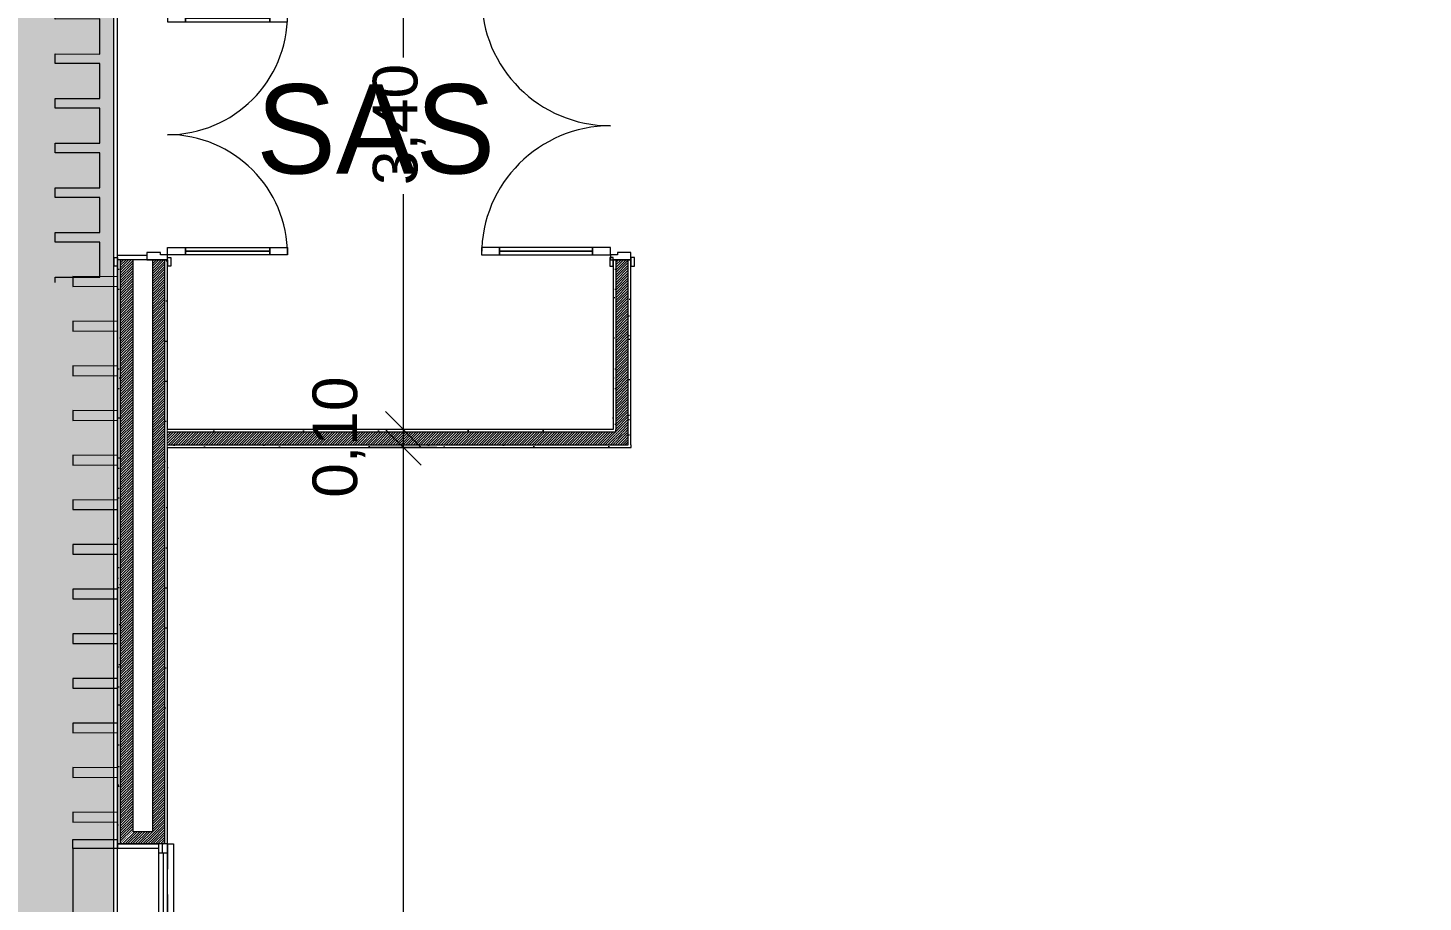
# Model space of a CAD drawing. Header units: millimetres. Extents: x -284281 to 1648660, y -821378 to -151356.
# Drawn here: x 218724 to 226536, y -234850 to -229954 of the extents above; entities that cross this region are included whole.
import ezdxf

# ---------------------------------------------------------------- set-up
doc = ezdxf.new("R2010")
doc.units = ezdxf.units.MM
doc.header["$MEASUREMENT"] = 0
doc.set_wipeout_variables(frame=1)
doc.linetypes.add('Traits', pattern=[282.222223, 141.111112, -141.111112])
doc.linetypes.add('Wipeout_Contour', pattern=[1000, 0, -1000])
for name, color, linetype in [('Cotations - 1_100', 7, 'Continuous'), ('Fenêtres ARCHICAD', 7, 'Continuous'), ('Hachure', 7, 'Continuous'), ('Nouveau_0', 7, 'Continuous'), ('Portes ARCHICAD', 7, 'Continuous'), ('Sols_ Dalles', 7, 'Continuous'), ('Structure - Murs extérieurs', 7, 'Continuous')]:
    doc.layers.add(name, color=color, linetype=linetype)
doc.styles.add('STYLE_GENERE_1', font='AGENCYR.TTF')
doc.styles.add('STYLE_GENERE_2', font='arial.ttf')
doc.dimstyles.new('STYLE_GENERE__4', dxfattribs={"dimtxt": 250, "dimasz": 190, "dimexe": 0.18, "dimexo": 0.0625, "dimgap": 0, "dimtad": 0, "dimlfac": 0.001, "dimzin": 0, "dimdsep": 46, "dimtxsty": 'STYLE_GENERE_2', "dimblk": 'ARROWHEAD_6', "dimblk1": 'ARROWHEAD_6', "dimblk2": 'ARROWHEAD_6', "dimcen": 0.09, "dimse1": 1, "dimse2": 1, "dimclrd": 7, "dimclre": 7, "dimclrt": 7, "dimazin": 0, "dimtfac": 1, "dimtdec": 4, "dimtmove": 0, "dimatfit": 3, "dimfxl": 1, "dimtolj": 1, "dimtzin": 0, "dimarcsym": 0})
pattern_1 = [(45, (0, 175), (-55.684659, 55.684659), [0, -52.5, 0, -78.75]), (110, (175, 175), (74.000794, 26.934086), [0, -38.5, 0, -66.5])]
pattern_2 = [(45, (0, 0), (-7.0710678, 7.0710678), [])]

# ---------------------------------------------------------------- blocks, each defined once
blk = doc.blocks.new('Fenêtre 25_2')
at = {"layer": 'Fenêtres ARCHICAD', "color": 7, "linetype": 'Continuous', "lineweight": 5}
for p, q in [((-775, 480), (-825, 480)), ((-825, 480), (-825, 230)), ((-775, 480), (775, 480)), ((-775, 230), (-775, 480)), ((825, 480), (775, 480)), ((775, 480), (775, 230)), ((825, 230), (825, 480)), ((-825, 230), (-775, 230)), ((-825, 230), (-800, 230)), ((-825, 230), (-800, 230)), ((-775, 230), (-800, 230)), ((-800, 230), (-800, 0)), ((-800, 215), (-800, 230)), ((-800, 215), (-800, 230)), ((-800, 145), (-800, 215)), ((-800, 145), (-800, 215)), ((-800, 145), (-800, 215)), ((-800, 145), (-800, 215)), ((-775, 0), (-775, 230)), ((800, 230), (775, 230)), ((775, 230), (775, 0)), ((775, 230), (825, 230)), ((800, 0), (800, 230)), ((800, 215), (800, 230)), ((800, 215), (800, 230)), ((800, 230), (825, 230)), ((800, 230), (825, 230)), ((800, 145), (800, 215)), ((800, 145), (800, 215)), ((800, 145), (800, 215)), ((800, 145), (800, 215)), ((-800, 35), (-800, 145)), ((-800, 35), (-800, 145)), ((-800, 35), (-800, 145)), ((-800, 35), (-800, 145)), ((800, 35), (800, 145)), ((800, 35), (800, 145)), ((800, 35), (800, 145)), ((800, 35), (800, 145)), ((-800, 0), (-800, 35)), ((-800, 0), (-800, 35)), ((-800, 0), (-775, 0)), ((-800, -35), (-800, 0)), ((-800, -35), (-800, 0)), ((775, 0), (800, 0)), ((800, 0), (800, 35)), ((800, 0), (800, 35)), ((800, -35), (800, 0)), ((800, -35), (800, 0)), ((-800, -20), (800, -20)), ((-800, -50), (-800, -35)), ((-800, -50), (-800, -35)), ((-800, -50), (-800, -83.3)), ((800, -50), (800, -35)), ((800, -50), (800, -35)), ((800, -83.3), (800, -50)), ((-800, -83.3), (800, -83.3))]:
    blk.add_line(p, q, dxfattribs=at)
at = {"layer": 'Fenêtres ARCHICAD', "color": 7, "linetype": 'Traits', "lineweight": 5}
blk.add_line((-800, -50), (800, -50), dxfattribs=at)
at = {"color": 254, "linetype": 'Wipeout_Contour', "lineweight": 0, "ltscale": 3003.33026}
blk.add_wipeout([(-750, 0), (-750, -50), (750, -50), (750, 0)], dxfattribs=at).dxf.layer = 'Fenêtres ARCHICAD'
at = {"layer": 'Fenêtres ARCHICAD', "color": 7, "linetype": 'Continuous', "lineweight": 5}
for p, q in [((-800, 0), (-750, 0)), ((-750, 0), (-750, -50)), ((-750, 0), (750, 0)), ((750, -50), (750, 0)), ((750, 0), (800, 0)), ((-750, -50), (-800, -50)), ((-750, -25), (750, -25)), ((750, -50), (-750, -50)), ((800, -50), (750, -50))]:
    blk.add_line(p, q, dxfattribs=at)
blk = doc.blocks.new('Porte double 25')
at = {"layer": 'Portes ARCHICAD', "color": 7, "linetype": 'Continuous', "lineweight": 5}
for p, q in [((-672, 672), (-672, 572)), ((-632, 672), (-672, 672)), ((-632, 572), (-632, 672)), ((632, 572), (632, 672)), ((632, 672), (672, 672)), ((672, 672), (672, 572)), ((-672, 572), (-632, 572)), ((-652, 572), (-652, 100)), ((672, 572), (632, 572)), ((652, 572), (652, 100)), ((-632, 100), (-672, 100)), ((-672, 100), (-672, 0)), ((-632, 0), (-632, 100)), ((632, 0), (632, 100)), ((632, 100), (672, 100)), ((672, 100), (672, 0)), ((-737, 0), (-737, 19)), ((-737, 19), (-687, 19)), ((-687, 0), (-737, 0)), ((-700, 0), (-737, 0)), ((-700, 0), (-737, 0)), ((-672, 0), (-700, 0)), ((-700, 0), (-700, -115)), ((-700, 0), (-700, -15)), ((-700, 0), (-700, -15)), ((-687, 19), (-687, 0)), ((-672, -40), (-672, 0)), ((-672, 0), (-632, 0)), ((672, 0), (632, 0)), ((700, 0), (672, 0)), ((672, 0), (672, -40)), ((687, 19), (737, 19)), ((687, 0), (687, 19)), ((737, 0), (687, 0)), ((700, -115), (700, 0)), ((700, 0), (700, -15)), ((700, 0), (700, -15)), ((700, 0), (737, 0)), ((700, 0), (737, 0)), ((737, 19), (737, 0)), ((-700, -15), (-700, -85)), ((-700, -15), (-700, -85)), ((-660, -40), (-672, -40)), ((-660, -115), (-660, -40)), ((672, -40), (660, -40)), ((660, -40), (660, -115)), ((700, -15), (700, -85)), ((700, -15), (700, -85)), ((-700, -85), (-700, -115)), ((-700, -85), (-700, -115)), ((-700, -280), (-700, -115)), ((-700, -115), (-675, -115)), ((-700, -115), (-660, -115)), ((-700, -115), (-700, -195)), ((-700, -115), (-700, -195)), ((-675, -115), (-675, -280)), ((660, -115), (700, -115)), ((675, -280), (675, -115)), ((675, -115), (700, -115)), ((700, -85), (700, -115)), ((700, -85), (700, -115)), ((700, -115), (700, -280)), ((700, -115), (700, -195)), ((700, -115), (700, -195)), ((-700, -195), (-700, -265)), ((-700, -195), (-700, -265)), ((700, -195), (700, -265)), ((700, -195), (700, -265)), ((-737, -299), (-737, -280)), ((-737, -280), (-687, -280)), ((-700, -280), (-737, -280)), ((-700, -280), (-737, -280)), ((-687, -299), (-737, -299)), ((-700, -265), (-700, -280)), ((-700, -265), (-700, -280)), ((-675, -280), (-700, -280)), ((-687, -280), (-687, -299)), ((700, -280), (675, -280)), ((687, -280), (737, -280)), ((687, -299), (687, -280)), ((737, -299), (687, -299)), ((700, -265), (700, -280)), ((700, -265), (700, -280)), ((700, -280), (737, -280)), ((700, -280), (737, -280)), ((737, -280), (737, -299))]:
    blk.add_line(p, q, dxfattribs=at)
at = {"layer": 'Portes ARCHICAD', "color": 7, "linetype": 'Continuous', "lineweight": 5, "flags": 128}
for points in [[(-672, 572), (-672, 100), (-652, 100), (-652, 572)], [(-652, 572), (-652, 100), (-632, 100), (-632, 572)], [(652, 572), (652, 100), (632, 100), (632, 572)], [(672, 572), (672, 100), (652, 100), (652, 572)]]:
    blk.add_lwpolyline(points, close=True, dxfattribs=at)
at = {"layer": 'Portes ARCHICAD', "color": 7, "linetype": 'Continuous', "lineweight": 5}
for centre, start, end in [((-672, 0), 0, 90), ((672, 0), 90, 180)]:
    blk.add_arc(centre, 672, start, end, dxfattribs=at)
blk = doc.blocks.new('Mur_4_1', base_point=(219225.5, -253395.6))
at = {"color": 254, "linetype": 'Wipeout_Contour', "lineweight": 0, "ltscale": 1279384.263254399}
blk.add_wipeout([(219225.5, -234524.9), (219240.5, -234524.9), (219240.5, -231252.4), (219225.5, -231252.4)], dxfattribs=at)
at = {"color": 254, "linetype": 'Wipeout_Contour', "lineweight": 0, "ltscale": 1280111.065148805}
blk.add_wipeout([(219490.5, -231252.4), (219490.5, -234524.9), (219505.5, -234524.9), (219505.5, -231252.4)], dxfattribs=at)
at = {"linetype": 'Continuous', "lineweight": 5, "true_color": 0x5f5f5f}
h = blk.add_hatch(dxfattribs=at)
h.set_pattern_fill('ENDUIT_0001', color=251, style=0, pattern_type=2)
h.set_pattern_definition(pattern_1)
h.paths.add_polyline_path([(219225.5, -234524.9), (219240.5, -234524.9), (219240.5, -231252.4), (219225.5, -231252.4)])
h = blk.add_hatch(dxfattribs=at)
h.set_pattern_fill('ENDUIT_0001', color=251, style=0, pattern_type=2)
h.set_pattern_definition(pattern_1)
h.paths.add_polyline_path([(219490.5, -231252.4), (219490.5, -234524.9), (219505.5, -234524.9), (219505.5, -231252.4)])
at = {"color": 254, "linetype": 'Wipeout_Contour', "lineweight": 0, "ltscale": 1279449.658348162}
blk.add_wipeout([(219240.5, -231252.4), (219240.5, -234524.9), (219310.5, -234454.9), (219310.5, -231252.4)], dxfattribs=at)
at = {"linetype": 'Continuous', "lineweight": 5, "true_color": 0x5f5f5f}
h = blk.add_hatch(dxfattribs=at)
h.set_pattern_fill('BRIQUES_TERRE_CUITE__INT_97', color=251, style=0, pattern_type=2)
h.set_pattern_definition(pattern_2)
h.paths.add_polyline_path([(219240.5, -231252.4), (219240.5, -234524.9), (219310.5, -234454.9), (219310.5, -231252.4)])
at = {"color": 7, "linetype": 'Continuous', "lineweight": 5}
for p, q in [((219225.5, -231252.4), (219225.5, -231289.4)), ((219240.5, -231252.4), (219225.5, -231252.4))]:
    blk.add_line(p, q, dxfattribs=at)
at = {"color": 254, "linetype": 'Wipeout_Contour', "lineweight": 0, "ltscale": 1279645.378463733}
blk.add_wipeout([(219310.5, -231252.4), (219310.5, -234454.9), (219420.5, -234454.9), (219420.5, -231252.4)], dxfattribs=at)
at = {"color": 7, "linetype": 'Continuous', "lineweight": 5}
blk.add_line((219310.5, -231252.4), (219240.5, -231252.4), dxfattribs=at)
at = {"color": 254, "linetype": 'Wipeout_Contour', "lineweight": 0, "ltscale": 1279994.475037139}
blk.add_wipeout([(219420.5, -231252.4), (219420.5, -234524.9), (219490.5, -234524.9), (219490.5, -231252.4)], dxfattribs=at)
at = {"linetype": 'Continuous', "lineweight": 5, "true_color": 0x5f5f5f}
h = blk.add_hatch(dxfattribs=at)
h.set_pattern_fill('BRIQUES_TERRE_CUITE__INT_97', color=251, style=0, pattern_type=2)
h.set_pattern_definition(pattern_2)
h.paths.add_polyline_path([(219420.5, -231252.4), (219420.5, -234524.9), (219490.5, -234524.9), (219490.5, -231252.4)])
at = {"color": 7, "linetype": 'Continuous', "lineweight": 5}
for p, q in [((219390.5, -231252.4), (219310.5, -231252.4)), ((219420.5, -231252.4), (219390.5, -231252.4)), ((219490.5, -231252.4), (219420.5, -231252.4)), ((219490.5, -234524.9), (219490.5, -231252.4)), ((219505.5, -231252.4), (219490.5, -231252.4)), ((219505.5, -231252.4), (219505.5, -231289.4)), ((219505.5, -234524.9), (219490.5, -234524.9))]:
    blk.add_line(p, q, dxfattribs=at)
at = {"color": 7, "linetype": 'Continuous', "lineweight": 5, "flags": 128}
blk.add_lwpolyline([(219505.5, -234524.9), (219505.5, -231252.4)], dxfattribs=at)
at = {"layer": 'Portes ARCHICAD', "color": 7, "linetype": 'Continuous', "lineweight": 5, "zscale": 1000, "rotation": 270}
blk.add_blockref('Porte double 25', (219505.5, -230552.4), dxfattribs=at)
at = {"color": 254, "linetype": 'Wipeout_Contour', "lineweight": 0, "ltscale": 1284361.470106726}
blk.add_wipeout([(219310.5, -234454.9), (219240.5, -234524.9), (219420.5, -234524.9), (219420.5, -234454.9)], dxfattribs=at)
at = {"linetype": 'Continuous', "lineweight": 5, "true_color": 0x5f5f5f}
h = blk.add_hatch(dxfattribs=at)
h.set_pattern_fill('BRIQUES_TERRE_CUITE__INT_97', color=251, style=0, pattern_type=2)
h.set_pattern_definition(pattern_2)
h.paths.add_polyline_path([(219310.5, -234454.9), (219240.5, -234524.9), (219420.5, -234524.9), (219420.5, -234454.9)])
at = {"color": 7, "linetype": 'Continuous', "lineweight": 5}
for p, q in [((219240.5, -231252.4), (219240.5, -234524.9)), ((219310.5, -231252.4), (219310.5, -234454.9)), ((219420.5, -231252.4), (219420.5, -234454.9)), ((219225.5, -234499.9), (219225.5, -234524.9)), ((219240.5, -234524.9), (219225.5, -234524.9)), ((219310.5, -234524.9), (219240.5, -234524.9)), ((219310.5, -234524.9), (219240.5, -234524.9)), ((219310.5, -234454.9), (219420.5, -234454.9)), ((219420.5, -234524.9), (219310.5, -234524.9)), ((219420.5, -234524.9), (219310.5, -234524.9)), ((219455.5, -234524.9), (219420.5, -234524.9)), ((219490.5, -234524.9), (219455.5, -234524.9))]:
    blk.add_line(p, q, dxfattribs=at)
at = {"color": 7, "linetype": 'Continuous', "lineweight": 5, "flags": 128}
blk.add_lwpolyline([(219225.5, -231252.4), (219225.5, -234524.9)], dxfattribs=at)
at = {"layer": 'Fenêtres ARCHICAD', "color": 7, "linetype": 'Continuous', "lineweight": 5, "xscale": -1, "zscale": 1000, "rotation": 90}
blk.add_blockref('Fenêtre 25_2', (219455.5, -235324.9), dxfattribs=at)
blk = doc.blocks.new('Mur_117_1', base_point=(219505.5, -232288.4))
at = {"color": 254, "linetype": 'Wipeout_Contour', "lineweight": 0, "ltscale": 963786.507259}
blk.add_wipeout([(222000.8, -232203.4), (222015.8, -232218.4), (222015.8, -232203.4)], dxfattribs=at).dxf.layer = 'Structure - Murs extérieurs'
at = {"color": 254, "linetype": 'Wipeout_Contour', "lineweight": 0, "ltscale": 964147.040901}
blk.add_wipeout([(222085.8, -232288.4), (222100.8, -232303.4), (222100.8, -232288.4)], dxfattribs=at).dxf.layer = 'Structure - Murs extérieurs'
at = {"layer": 'Structure - Murs extérieurs', "linetype": 'Continuous', "lineweight": 5, "true_color": 0x5f5f5f}
h = blk.add_hatch(dxfattribs=at)
h.set_pattern_fill('ENDUIT_0001', color=251, style=0, pattern_type=2)
h.set_pattern_definition(pattern_1)
h.paths.add_polyline_path([(222000.8, -232203.4), (222015.8, -232218.4), (222015.8, -232203.4)])
h = blk.add_hatch(dxfattribs=at)
h.set_pattern_fill('ENDUIT_0001', color=251, style=0, pattern_type=2)
h.set_pattern_definition(pattern_1)
h.paths.add_polyline_path([(222085.8, -232288.4), (222100.8, -232303.4), (222100.8, -232288.4)])
at = {"color": 254, "linetype": 'Wipeout_Contour', "lineweight": 0, "ltscale": 963965.904623}
blk.add_wipeout([(222015.8, -232218.4), (222085.8, -232288.4), (222085.8, -232218.4)], dxfattribs=at).dxf.layer = 'Structure - Murs extérieurs'
at = {"layer": 'Structure - Murs extérieurs', "linetype": 'Continuous', "lineweight": 5, "true_color": 0x5f5f5f}
h = blk.add_hatch(dxfattribs=at)
h.set_pattern_fill('BRIQUES_TERRE_CUITE__INT_97', color=251, style=0, pattern_type=2)
h.set_pattern_definition(pattern_2)
h.paths.add_polyline_path([(222015.8, -232218.4), (222085.8, -232288.4), (222085.8, -232218.4)])
at = {"color": 254, "linetype": 'Wipeout_Contour', "lineweight": 0, "ltscale": 1281590.749100585}
blk.add_wipeout([(222000.8, -232203.4), (219505.5, -232203.4), (219505.5, -232218.4), (222000.8, -232218.4)], dxfattribs=at).dxf.layer = 'Structure - Murs extérieurs'
at = {"color": 254, "linetype": 'Wipeout_Contour', "lineweight": 0, "ltscale": 1281954.655878446}
blk.add_wipeout([(222085.8, -232288.4), (219505.5, -232288.4), (219505.5, -232303.4), (222085.8, -232303.4)], dxfattribs=at).dxf.layer = 'Structure - Murs extérieurs'
at = {"layer": 'Structure - Murs extérieurs', "linetype": 'Continuous', "lineweight": 5, "true_color": 0x5f5f5f}
h = blk.add_hatch(dxfattribs=at)
h.set_pattern_fill('ENDUIT_0001', color=251, style=0, pattern_type=2)
h.set_pattern_definition(pattern_1)
h.paths.add_polyline_path([(222000.8, -232203.4), (219505.5, -232203.4), (219505.5, -232218.4), (222000.8, -232218.4)])
h = blk.add_hatch(dxfattribs=at)
h.set_pattern_fill('ENDUIT_0001', color=251, style=0, pattern_type=2)
h.set_pattern_definition(pattern_1)
h.paths.add_polyline_path([(222085.8, -232288.4), (219505.5, -232288.4), (219505.5, -232303.4), (222085.8, -232303.4)])
at = {"color": 254, "linetype": 'Wipeout_Contour', "lineweight": 0, "ltscale": 963788.397482}
blk.add_wipeout([(222000.8, -232218.4), (222015.8, -232218.4), (222000.8, -232203.4)], dxfattribs=at).dxf.layer = 'Structure - Murs extérieurs'
at = {"color": 254, "linetype": 'Wipeout_Contour', "lineweight": 0, "ltscale": 964148.930947}
blk.add_wipeout([(222085.8, -232303.4), (222100.8, -232303.4), (222085.8, -232288.4)], dxfattribs=at).dxf.layer = 'Structure - Murs extérieurs'
at = {"layer": 'Structure - Murs extérieurs', "linetype": 'Continuous', "lineweight": 5, "true_color": 0x5f5f5f}
h = blk.add_hatch(dxfattribs=at)
h.set_pattern_fill('ENDUIT_0001', color=251, style=0, pattern_type=2)
h.set_pattern_definition(pattern_1)
h.paths.add_polyline_path([(222000.8, -232218.4), (222015.8, -232218.4), (222000.8, -232203.4)])
h = blk.add_hatch(dxfattribs=at)
h.set_pattern_fill('ENDUIT_0001', color=251, style=0, pattern_type=2)
h.set_pattern_definition(pattern_1)
h.paths.add_polyline_path([(222085.8, -232303.4), (222100.8, -232303.4), (222085.8, -232288.4)])
at = {"color": 254, "linetype": 'Wipeout_Contour', "lineweight": 0, "ltscale": 1281734.697328924}
blk.add_wipeout([(222015.8, -232218.4), (219505.5, -232218.4), (219505.5, -232288.4), (222015.8, -232288.4)], dxfattribs=at).dxf.layer = 'Structure - Murs extérieurs'
at = {"layer": 'Structure - Murs extérieurs', "linetype": 'Continuous', "lineweight": 5, "true_color": 0x5f5f5f}
h = blk.add_hatch(dxfattribs=at)
h.set_pattern_fill('BRIQUES_TERRE_CUITE__INT_97', color=251, style=0, pattern_type=2)
h.set_pattern_definition(pattern_2)
h.paths.add_polyline_path([(222015.8, -232218.4), (219505.5, -232218.4), (219505.5, -232288.4), (222015.8, -232288.4)])
at = {"color": 254, "linetype": 'Wipeout_Contour', "lineweight": 0, "ltscale": 963969.541108}
blk.add_wipeout([(222015.8, -232288.4), (222085.8, -232288.4), (222015.8, -232218.4)], dxfattribs=at).dxf.layer = 'Structure - Murs extérieurs'
at = {"layer": 'Structure - Murs extérieurs', "linetype": 'Continuous', "lineweight": 5, "true_color": 0x5f5f5f}
h = blk.add_hatch(dxfattribs=at)
h.set_pattern_fill('BRIQUES_TERRE_CUITE__INT_97', color=251, style=0, pattern_type=2)
h.set_pattern_definition(pattern_2)
h.paths.add_polyline_path([(222015.8, -232288.4), (222085.8, -232288.4), (222015.8, -232218.4)])
at = {"layer": 'Structure - Murs extérieurs', "color": 7, "linetype": 'Continuous', "lineweight": 5}
for p, q in [((222015.8, -232218.4), (219505.5, -232218.4)), ((222015.8, -232218.4), (222015.8, -232203.4)), ((222085.8, -232288.4), (222085.8, -232218.4)), ((219505.5, -232288.4), (222015.8, -232288.4)), ((222015.8, -232288.4), (222085.8, -232288.4))]:
    blk.add_line(p, q, dxfattribs=at)
at = {"layer": 'Structure - Murs extérieurs', "color": 7, "linetype": 'Continuous', "lineweight": 5, "flags": 128}
for points in [[(222000.8, -232203.4), (219505.5, -232203.4)], [(219505.5, -232303.4), (222100.8, -232303.4)], [(222100.8, -232303.4), (222100.8, -232288.4)]]:
    blk.add_lwpolyline(points, dxfattribs=at)
blk = doc.blocks.new('Porte double 25_6')
at = {"layer": 'Portes ARCHICAD', "color": 7, "linetype": 'Continuous', "lineweight": 5}
for p, q in [((-722, 722), (-722, 622)), ((-682, 722), (-722, 722)), ((-682, 622), (-682, 722)), ((682, 622), (682, 722)), ((682, 722), (722, 722)), ((722, 722), (722, 622)), ((-722, 622), (-682, 622)), ((-702, 622), (-702, 100)), ((722, 622), (682, 622)), ((702, 622), (702, 100)), ((-682, 100), (-722, 100)), ((-722, 100), (-722, 0)), ((-682, 0), (-682, 100)), ((682, 0), (682, 100)), ((682, 100), (722, 100)), ((722, 100), (722, 0)), ((-737, 4), (-787, 4)), ((-787, 4), (-787, -15)), ((-722, 0), (-750, 0)), ((-750, 0), (-750, -115)), ((-737, -15), (-737, 4)), ((-722, -40), (-722, 0)), ((-722, 0), (-682, 0)), ((722, 0), (682, 0)), ((750, 0), (722, 0)), ((722, 0), (722, -40)), ((787, 4), (737, 4)), ((737, 4), (737, -15)), ((750, -115), (750, 0)), ((787, -15), (787, 4)), ((-787, -15), (-737, -15)), ((-750, -15), (-787, -15)), ((-750, -15), (-787, -15)), ((-750, -30), (-750, -15)), ((-750, -30), (-750, -15)), ((-750, -100), (-750, -30)), ((-750, -100), (-750, -30)), ((-710, -40), (-722, -40)), ((-710, -115), (-710, -40)), ((722, -40), (710, -40)), ((710, -40), (710, -115)), ((737, -15), (787, -15)), ((750, -30), (750, -15)), ((750, -30), (750, -15)), ((750, -15), (787, -15)), ((750, -15), (787, -15)), ((750, -100), (750, -30)), ((750, -100), (750, -30)), ((-737, -115), (-787, -115)), ((-787, -115), (-787, -134)), ((-750, -115), (-787, -115)), ((-750, -115), (-787, -115)), ((-787, -134), (-737, -134)), ((-750, -115), (-750, -100)), ((-750, -115), (-750, -100)), ((-750, -115), (-710, -115)), ((-737, -134), (-737, -115)), ((710, -115), (750, -115)), ((787, -115), (737, -115)), ((737, -115), (737, -134)), ((737, -134), (787, -134)), ((750, -115), (750, -100)), ((750, -115), (750, -100)), ((750, -115), (787, -115)), ((750, -115), (787, -115)), ((787, -134), (787, -115))]:
    blk.add_line(p, q, dxfattribs=at)
at = {"layer": 'Portes ARCHICAD', "color": 7, "linetype": 'Continuous', "lineweight": 5, "flags": 128}
for points in [[(-722, 622), (-722, 100), (-702, 100), (-702, 622)], [(-702, 622), (-702, 100), (-682, 100), (-682, 622)], [(702, 622), (702, 100), (682, 100), (682, 622)], [(722, 622), (722, 100), (702, 100), (702, 622)]]:
    blk.add_lwpolyline(points, close=True, dxfattribs=at)
at = {"layer": 'Portes ARCHICAD', "color": 7, "linetype": 'Continuous', "lineweight": 5}
for centre, start, end in [((-722, 0), 0, 90), ((722, 0), 90, 180)]:
    blk.add_arc(centre, 722, start, end, dxfattribs=at)
blk = doc.blocks.new('Mur_118_1', base_point=(222085.8, -232288.4))
at = {"color": 254, "linetype": 'Wipeout_Contour', "lineweight": 0, "ltscale": 1276708.667819422}
blk.add_wipeout([(222085.8, -229752.4), (222100.8, -229752.4), (222100.8, -228716.8), (222085.8, -228716.8)], dxfattribs=at).dxf.layer = 'Structure - Murs extérieurs'
at = {"color": 254, "linetype": 'Wipeout_Contour', "lineweight": 0, "ltscale": 1276594.102988949}
blk.add_wipeout([(222000.8, -228801.8), (222000.8, -229752.4), (222015.8, -229752.4), (222015.8, -228801.8)], dxfattribs=at).dxf.layer = 'Structure - Murs extérieurs'
at = {"color": 254, "linetype": 'Wipeout_Contour', "lineweight": 0, "ltscale": 1283654.887754297}
blk.add_wipeout([(222000.8, -232203.4), (222015.8, -232203.4), (222015.8, -231252.4), (222000.8, -231252.4)], dxfattribs=at).dxf.layer = 'Structure - Murs extérieurs'
at = {"color": 254, "linetype": 'Wipeout_Contour', "lineweight": 0, "ltscale": 1284012.987495647}
blk.add_wipeout([(222085.8, -231252.4), (222085.8, -232288.4), (222100.8, -232288.4), (222100.8, -231252.4)], dxfattribs=at).dxf.layer = 'Structure - Murs extérieurs'
at = {"layer": 'Structure - Murs extérieurs', "linetype": 'Continuous', "lineweight": 5, "true_color": 0x5f5f5f}
h = blk.add_hatch(dxfattribs=at)
h.set_pattern_fill('ENDUIT_0001', color=251, style=0, pattern_type=2)
h.set_pattern_definition(pattern_1)
h.paths.add_polyline_path([(222085.8, -229752.4), (222100.8, -229752.4), (222100.8, -228716.8), (222085.8, -228716.8)])
h = blk.add_hatch(dxfattribs=at)
h.set_pattern_fill('ENDUIT_0001', color=251, style=0, pattern_type=2)
h.set_pattern_definition(pattern_1)
h.paths.add_polyline_path([(222000.8, -228801.8), (222000.8, -229752.4), (222015.8, -229752.4), (222015.8, -228801.8)])
h = blk.add_hatch(dxfattribs=at)
h.set_pattern_fill('ENDUIT_0001', color=251, style=0, pattern_type=2)
h.set_pattern_definition(pattern_1)
h.paths.add_polyline_path([(222000.8, -232203.4), (222015.8, -232203.4), (222015.8, -231252.4), (222000.8, -231252.4)])
h = blk.add_hatch(dxfattribs=at)
h.set_pattern_fill('ENDUIT_0001', color=251, style=0, pattern_type=2)
h.set_pattern_definition(pattern_1)
h.paths.add_polyline_path([(222085.8, -231252.4), (222085.8, -232288.4), (222100.8, -232288.4), (222100.8, -231252.4)])
at = {"color": 254, "linetype": 'Wipeout_Contour', "lineweight": 0, "ltscale": 1276690.841349543}
blk.add_wipeout([(222015.8, -229752.4), (222085.8, -229752.4), (222085.8, -228786.8), (222015.8, -228786.8)], dxfattribs=at).dxf.layer = 'Structure - Murs extérieurs'
at = {"color": 254, "linetype": 'Wipeout_Contour', "lineweight": 0, "ltscale": 1283794.185990134}
blk.add_wipeout([(222015.8, -231252.4), (222015.8, -232218.4), (222085.8, -232218.4), (222085.8, -231252.4)], dxfattribs=at).dxf.layer = 'Structure - Murs extérieurs'
at = {"layer": 'Structure - Murs extérieurs', "linetype": 'Continuous', "lineweight": 5, "true_color": 0x5f5f5f}
h = blk.add_hatch(dxfattribs=at)
h.set_pattern_fill('BRIQUES_TERRE_CUITE__INT_97', color=251, style=0, pattern_type=2)
h.set_pattern_definition(pattern_2)
h.paths.add_polyline_path([(222015.8, -229752.4), (222085.8, -229752.4), (222085.8, -228786.8), (222015.8, -228786.8)])
h = blk.add_hatch(dxfattribs=at)
h.set_pattern_fill('BRIQUES_TERRE_CUITE__INT_97', color=251, style=0, pattern_type=2)
h.set_pattern_definition(pattern_2)
h.paths.add_polyline_path([(222015.8, -231252.4), (222015.8, -232218.4), (222085.8, -232218.4), (222085.8, -231252.4)])
at = {"layer": 'Structure - Murs extérieurs', "color": 7, "linetype": 'Continuous', "lineweight": 5}
for p, q in [((222085.8, -228786.8), (222085.8, -228716.8)), ((222015.8, -228801.8), (222015.8, -228786.8)), ((222015.8, -228801.8), (222015.8, -229752.4)), ((222085.8, -229752.4), (222085.8, -228786.8)), ((222000.8, -229752.4), (222000.8, -229715.4)), ((222015.8, -229752.4), (222000.8, -229752.4)), ((222085.8, -229752.4), (222015.8, -229752.4)), ((222100.8, -229752.4), (222085.8, -229752.4)), ((222100.8, -229752.4), (222100.8, -229715.4)), ((222000.8, -231252.4), (222000.8, -231289.4)), ((222015.8, -231252.4), (222000.8, -231252.4)), ((222015.8, -231252.4), (222015.8, -232203.4)), ((222085.8, -231252.4), (222015.8, -231252.4)), ((222085.8, -232218.4), (222085.8, -231252.4)), ((222100.8, -231252.4), (222085.8, -231252.4)), ((222100.8, -231252.4), (222100.8, -231289.4)), ((222015.8, -232218.4), (222015.8, -232203.4)), ((222085.8, -232288.4), (222085.8, -232218.4))]:
    blk.add_line(p, q, dxfattribs=at)
at = {"layer": 'Structure - Murs extérieurs', "color": 7, "linetype": 'Continuous', "lineweight": 5, "flags": 128}
for points in [[(222100.8, -229752.4), (222100.8, -228716.8)], [(222000.8, -228801.8), (222000.8, -229752.4)], [(222000.8, -231252.4), (222000.8, -232203.4)], [(222100.8, -232288.4), (222100.8, -231252.4)]]:
    blk.add_lwpolyline(points, dxfattribs=at)
at = {"layer": 'Portes ARCHICAD', "color": 7, "linetype": 'Continuous', "lineweight": 5, "zscale": 1000, "rotation": 90}
blk.add_blockref('Porte double 25_6', (221985.8, -230502.4), dxfattribs=at)
blk = doc.blocks.new('Tôle profilée 25_11')
at = {"color": 7, "linetype": 'Continuous', "lineweight": 5}
for p, q in [((0, 3272.5), (0, 3176.5)), ((-250, 3177.5), (-250, 3150)), ((0, 3176.5), (-250, 3177.5)), ((-250, 3150), (-250, 3122.5)), ((-250, 3122.5), (0, 3123.5)), ((0, 3123.5), (0, 2926.5)), ((-250, 2927.5), (-250, 2900)), ((0, 2926.5), (-250, 2927.5)), ((-250, 2900), (-250, 2872.5)), ((-250, 2872.5), (0, 2873.5)), ((0, 2873.5), (0, 2676.5)), ((-250, 2677.5), (-250, 2650)), ((0, 2676.5), (-250, 2677.5)), ((-250, 2650), (-250, 2622.5)), ((-250, 2622.5), (0, 2623.5)), ((0, 2623.5), (0, 2426.5)), ((-250, 2427.5), (-250, 2400)), ((0, 2426.5), (-250, 2427.5)), ((-250, 2400), (-250, 2372.5)), ((-250, 2372.5), (0, 2373.5)), ((0, 2373.5), (0, 2176.5)), ((-250, 2177.5), (-250, 2150)), ((0, 2176.5), (-250, 2177.5)), ((-250, 2150), (-250, 2122.5)), ((-250, 2122.5), (0, 2123.5)), ((0, 2123.5), (0, 1926.5)), ((-250, 1927.5), (-250, 1900)), ((0, 1926.5), (-250, 1927.5)), ((-250, 1900), (-250, 1872.5)), ((-250, 1872.5), (0, 1873.5)), ((0, 1873.5), (0, 1676.5)), ((-250, 1677.5), (-250, 1650)), ((0, 1676.5), (-250, 1677.5)), ((-250, 1650), (-250, 1622.5)), ((-250, 1622.5), (0, 1623.5)), ((0, 1623.5), (0, 1426.5)), ((-250, 1427.5), (-250, 1400)), ((0, 1426.5), (-250, 1427.5)), ((-250, 1400), (-250, 1372.5)), ((-250, 1372.5), (0, 1373.5)), ((0, 1373.5), (0, 1176.5)), ((-250, 1177.5), (-250, 1150)), ((0, 1176.5), (-250, 1177.5)), ((-250, 1150), (-250, 1122.5)), ((-250, 1122.5), (0, 1123.5)), ((0, 1123.5), (0, 926.5)), ((-250, 927.5), (-250, 900)), ((0, 926.5), (-250, 927.5)), ((-250, 900), (-250, 872.5)), ((-250, 872.5), (0, 873.5)), ((0, 873.5), (0, 676.5)), ((-250, 677.5), (-250, 650)), ((0, 676.5), (-250, 677.5)), ((-250, 650), (-250, 622.5)), ((-250, 622.5), (0, 623.5)), ((0, 623.5), (0, 426.5)), ((-250, 427.5), (-250, 400)), ((0, 426.5), (-250, 427.5)), ((-250, 400), (-250, 372.5)), ((-250, 372.5), (0, 373.5)), ((0, 373.5), (0, 176.5)), ((-250, 177.5), (-250, 150)), ((0, 176.5), (-250, 177.5)), ((-250, 150), (-250, 122.5)), ((-250, 122.5), (0, 123.5)), ((0, 123.5), (0, 0))]:
    blk.add_line(p, q, dxfattribs=at)
blk = doc.blocks.new('Tôle profilée 25_42')
at = {"color": 7, "linetype": 'Continuous', "lineweight": 5}
for p, q in [((-250, 1652.7), (-250, 1650)), ((-250, 1650), (-250, 1622.5)), ((-250, 1622.5), (0, 1623.5)), ((0, 1623.5), (0, 1426.5)), ((-250, 1427.5), (-250, 1400)), ((0, 1426.5), (-250, 1427.5)), ((-250, 1400), (-250, 1372.5)), ((-250, 1372.5), (0, 1373.5)), ((0, 1373.5), (0, 1176.5)), ((-250, 1177.5), (-250, 1150)), ((0, 1176.5), (-250, 1177.5)), ((-250, 1150), (-250, 1122.5)), ((-250, 1122.5), (0, 1123.5)), ((0, 1123.5), (0, 926.5)), ((-250, 927.5), (-250, 900)), ((0, 926.5), (-250, 927.5)), ((-250, 900), (-250, 872.5)), ((-250, 872.5), (0, 873.5)), ((0, 873.5), (0, 676.5)), ((-250, 677.5), (-250, 650)), ((0, 676.5), (-250, 677.5)), ((-250, 650), (-250, 622.5)), ((-250, 622.5), (0, 623.5)), ((0, 623.5), (0, 426.5)), ((-250, 427.5), (-250, 400)), ((0, 426.5), (-250, 427.5)), ((-250, 400), (-250, 372.5)), ((-250, 372.5), (0, 373.5)), ((0, 373.5), (0, 176.5)), ((-250, 177.5), (-250, 150)), ((0, 176.5), (-250, 177.5)), ((-250, 150), (-250, 122.5)), ((-250, 122.5), (0, 123.5)), ((0, 123.5), (0, 0))]:
    blk.add_line(p, q, dxfattribs=at)
blk = doc.blocks.new('*D575')
at = {"layer": 'Cotations - 1_100', "color": 7, "linetype": 'Continuous', "lineweight": 5, "transparency": 16777216}
for p, q in [((220926.4, -232403.4), (220726.4, -232203.4)), ((221013.9, -232303.4), (220638.9, -232303.4)), ((220826.4, -238227.3), (220826.4, -232303.4)), ((220826.4, -245105.6), (220826.4, -239181.7)), ((220726.4, -245005.6), (220926.4, -245205.6)), ((221013.9, -245105.6), (220638.9, -245105.6)), ((220926.4, -245305.6), (220726.4, -245105.6))]:
    blk.add_line(p, q, dxfattribs=at)
at = {"layer": 'Cotations - 1_100', "color": 7, "lineweight": 5, "transparency": 16777216, "char_height": 250, "attachment_point": 7, "rotation": 90, "style": 'STYLE_GENERE_2'}
for s, insert in [('\\A1;{\\pql;\\fArial|b0|i0|c0|p38;0,10}', (220613.9, -232586)), ('\\A1;{\\pql;\\fArial|b0|i0|c0|p38;12,80}', (220951.4, -239131.9))]:
    blk.add_mtext(s, dxfattribs=dict(at, insert=insert))
blk = doc.blocks.new('ARROWHEAD_6')
at = {"color": 0, "linetype": 'Continuous', "lineweight": 0}
for p, q in [((-0.5, -0.5), (0.5, 0.5)), ((0, 0), (-1, 0))]:
    blk.add_line(p, q, dxfattribs=at)
blk = doc.blocks.new('*D576')
at = {"layer": 'Cotations - 1_100', "color": 7, "linetype": 'Continuous', "lineweight": 5, "transparency": 16777216}
for p, q in [((220726.4, -232103.4), (220926.4, -232303.4)), ((221013.9, -232203.4), (220638.9, -232203.4)), ((220926.4, -232403.4), (220726.4, -232203.4)), ((220826.4, -232303.4), (220826.4, -232203.4)), ((221013.9, -232303.4), (220638.9, -232303.4))]:
    blk.add_line(p, q, dxfattribs=at)
blk = doc.blocks.new('*D577')
at = {"layer": 'Cotations - 1_100', "color": 7, "linetype": 'Continuous', "lineweight": 5, "transparency": 16777216}
for p, q in [((220926.4, -228901.8), (220726.4, -228701.8)), ((221013.9, -228801.8), (220638.9, -228801.8)), ((220826.4, -230120.3), (220826.4, -228801.8)), ((220826.4, -232203.4), (220826.4, -230884.9)), ((220726.4, -232103.4), (220926.4, -232303.4)), ((221013.9, -232203.4), (220638.9, -232203.4))]:
    blk.add_line(p, q, dxfattribs=at)
at = {"layer": 'Cotations - 1_100', "color": 7, "lineweight": 5, "transparency": 16777216, "char_height": 250, "attachment_point": 7, "rotation": 90, "style": 'STYLE_GENERE_2'}
for s, insert in [('\\A1;{\\pql;\\fArial|b0|i0|c0|p38;0,10}', (220613.9, -229084.3)), ('\\A1;{\\pql;\\fArial|b0|i0|c0|p38;3,40}', (220951.4, -230835.1))]:
    blk.add_mtext(s, dxfattribs=dict(at, insert=insert))

msp = doc.modelspace()

# ---------------------------------------------------------------- hatches: boundary and pattern name
at = {"layer": 'Sols_ Dalles', "linetype": 'Continuous', "lineweight": 0, "true_color": 0x2e271c}
msp.add_hatch(color=250, dxfattribs=at).paths.add_polyline_path([(161503.43335, -171995.57011), (161503.43335, -230015.57011), (161503.43335, -260810.57129), (196775.04197, -260810.57129), (196775.04197, -260795.57129), (196775.04197, -258649.98223), (196775.04197, -258010.55782), (196775.04197, -222495.57011), (186955.54197, -222495.57011), (186955.54197, -218295.57011), (196754.55038, -218295.57011), (196754.55038, -204495.57011), (193355.54197, -204495.57011), (193355.54197, -195161.53481), (195576.03357, -195161.53481), (195576.03357, -189810.57129), (217805.54197, -189810.57129), (217805.54197, -253395.57011), (217805.54197, -253415.57129), (219205.54197, -253415.57129), (219205.54197, -253395.57011), (219205.54197, -188410.57129), (191955.54197, -188410.57129), (191955.54197, -190035.07573), (194140.4759, -190023.06089), (194160.9675, -193749.51998), (191976.03357, -193761.53481), (191955.54197, -200380.57011), (191955.54197, -205895.57011), (195354.55038, -205895.57011), (195354.55038, -216895.57011), (185555.54197, -216895.57011), (185555.54197, -223895.57011), (195354.55038, -223895.57011), (195354.55038, -258649.98223), (195354.55038, -259410.57129), (163990.22193, -259410.57129), (162860.68142, -259410.57129), (162860.68142, -231415.57011), (162860.68142, -173395.57011), (244226.03357, -173395.57011), (244226.03357, -248005.57129), (245626.03357, -248005.57129), (246426.03357, -248005.57129), (246426.03357, -251817.03038), (245610.04479, -251817.03038), (244211.03357, -251817.03038), (244211.03357, -253395.57129), (246426.03357, -253395.57129), (247826.03357, -253395.57129), (247826.03357, -248005.57129), (247826.03357, -246605.57129), (245626.03357, -246605.57129), (245626.03357, -171995.57011)])

# ---------------------------------------------------------------- linework, layer by layer
at = {"layer": 'Sols_ Dalles', "color": 250, "linetype": 'Continuous', "lineweight": 5, "true_color": 0x1f1f1f}
msp.add_lwpolyline([(219205.54197, -253395.57011), (219205.54197, -188410.57129), (191955.54197, -188410.57129), (191955.54197, -200380.57011), (191955.54197, -205895.57011), (195354.55038, -205895.57011), (195354.55038, -216895.57011), (185555.54197, -216895.57011), (185555.54197, -223895.57011), (195354.55038, -223895.57011), (195354.55038, -258649.98223)], dxfattribs=at)

# ---------------------------------------------------------------- next in the draw order: block references
at = {"color": 7, "lineweight": 5}
msp.add_blockref('Mur_4_1', (219225.54197, -253395.57129), dxfattribs=at)

# ---------------------------------------------------------------- next in the draw order: block references
at = {"color": 7, "linetype": 'Continuous', "lineweight": 5, "xscale": -1, "zscale": 1000, "rotation": 180}
msp.add_blockref('Tôle profilée 25_42', (219126.03357, -229726.92464), dxfattribs=at)
at = {"color": 7, "linetype": 'Continuous', "lineweight": 5, "zscale": 1000}
msp.add_blockref('Tôle profilée 25_11', (219225.54197, -234524.86948), dxfattribs=at)
at = {"layer": 'Structure - Murs extérieurs', "color": 211, "lineweight": 5, "true_color": 0xfe55ff}
msp.add_blockref('Mur_117_1', (219505.54197, -232288.387), dxfattribs=at)

# ---------------------------------------------------------------- next in the draw order: block references
msp.add_blockref('Mur_118_1', (222085.8053, -232288.387), dxfattribs=at)

# ---------------------------------------------------------------- next in the draw order: dimensions: what is measured, and where the dimension line sits
at = {"layer": 'Cotations - 1_100', "color": 7, "linetype": 'Continuous', "lineweight": 5}
for base, p1, p2, picture, middle in [((220826.35355, -228801.76301), (220753.17364, -232203.387), (220753.17364, -228801.76301), '*D577', (220826.35355, -230510.44124)), ((220826.35355, -232203.387), (220803.17364, -232303.387), (220753.17364, -232203.387), '*D576', (220488.85355, -232261.25324))]:
    dim = msp.add_linear_dim(base=base, p1=p1, p2=p2, angle=90, dimstyle='STYLE_GENERE__4', dxfattribs=at)
    dim.commit()
    dim.dimension.update_dxf_attribs({"geometry": picture, "text_midpoint": middle, "dimtype": 160, "text_rotation": 90})

# ---------------------------------------------------------------- next in the draw order: linework, layer by layer
at = {"layer": 'Nouveau_0', "color": 7, "linetype": 'Continuous', "lineweight": 5}
msp.add_lwpolyline([(244226.03357, -173395.57011), (244226.03357, -253395.57011), (219226.03357, -253395.57011), (219226.03357, -173395.57011)], close=True, dxfattribs=at)

# ---------------------------------------------------------------- next in the draw order: texts
at = {"layer": 'Hachure', "color": 250, "linetype": 'Continuous', "lineweight": 5, "true_color": 0x1f1f1f, "insert": (220671.26858, -230523.48026), "char_height": 500, "attachment_point": 5, "style": 'STYLE_GENERE_1'}
msp.add_mtext('\\A1;{\\pqc;\\fAgency FB|b0|i0|c0|p34;SAS}', dxfattribs=at)

# ---------------------------------------------------------------- next in the draw order: dimensions: what is measured, and where the dimension line sits
at = {"layer": 'Cotations - 1_100', "color": 7, "linetype": 'Continuous', "lineweight": 5}
dim = msp.add_linear_dim(base=(220826.35355, -232303.387), p1=(231725.78777, -245105.57129), p2=(220803.17364, -232303.387), angle=90, dimstyle='STYLE_GENERE__4', dxfattribs=at)
dim.commit()
dim.dimension.update_dxf_attribs({"geometry": '*D575', "text_midpoint": (220826.35355, -238711.90668), "dimtype": 160, "text_rotation": 90})

doc.saveas('drawing.dxf')
